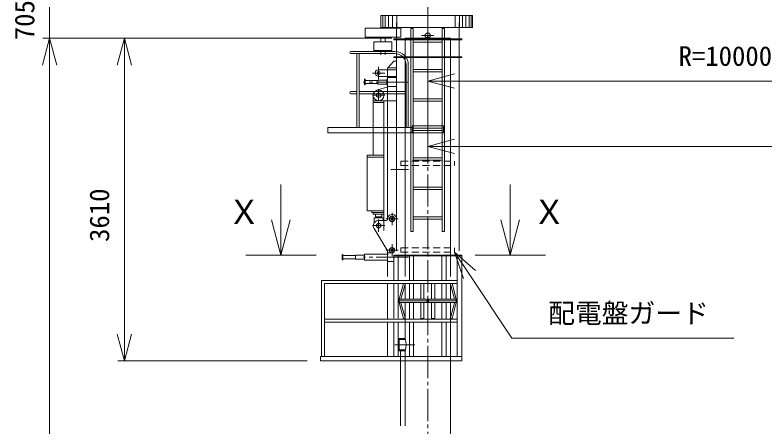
# Model space of a CAD drawing. Units: millimetres, scale not verified. Extents: x -13241 to 13140, y -18213 to 19944.
# Drawn here: x -13076 to -4689, y 379 to 4979 of the extents above; entities that cross this region are included whole.
import ezdxf
from ezdxf.enums import TextEntityAlignment as Align

# ---------------------------------------------------------------- set-up
doc = ezdxf.new("R2010")
doc.units = ezdxf.units.MM
doc.header["$LTSCALE"] = 40
for name, pattern in [('CHAIN2', [12, 9, -1, 1, -1]), ('DASHED2', [3, 2, -1]), ('USER2', [17.25, 15, -0.75, 0.75, -0.75])]:
    doc.linetypes.add(name, pattern=pattern)
for name, color, linetype, lineweight in [('0-0_0', 7, 'Continuous', 18), ('0-1_Defpoints', 3, 'USER2', 18), ('0-3_05 寸法', 7, 'Continuous', 18), ('0-4_10 当社外形線', 3, 'Continuous', 18), ('0-5_12 当社中心線', 3, 'CHAIN2', 18), ('0-9_33 関連破線', 6, 'DASHED2', 18)]:
    doc.layers.add(name, color=color, linetype=linetype, lineweight=lineweight)
doc.styles.add('ＭＳ ゴシック', font='')
doc.styles.get('ＭＳ ゴシック').set_extended_font_data('MS Gothic')

msp = doc.modelspace()

# ---------------------------------------------------------------- linework, layer by layer
at = {"layer": '0-0_0'}
for p, q in [((-10099.21, 2292.92), (-10099.21, 3080.42)), ((-7530.7, 2292.92), (-7530.7, 3080.42)), ((-10204.71, 2686.67), (-10099.21, 2292.92)), ((-9993.7, 2686.67), (-10099.21, 2292.92)), ((-7636.21, 2686.67), (-7530.7, 2292.92)), ((-7425.2, 2686.67), (-7530.7, 2292.92)), ((-10492.96, 2292.92), (-9705.46, 2292.92)), ((-7136.95, 2292.92), (-7924.45, 2292.92))]:
    msp.add_line(p, q, dxfattribs=at)
at = {"layer": '0-1_Defpoints'}
for p, q in [((-8456.95, 4718.85), (-8451.95, 4718.85)), ((-8454.45, 4716.35), (-8454.45, 4721.35))]:
    msp.add_line(p, q, dxfattribs=at)
for centre, radius in [((-8454.45, 4718.85), 14.7), ((-8454.45, 1778.92), 9.85)]:
    msp.add_circle(centre, radius, dxfattribs=at)
at = {"layer": '0-3_05 寸法'}
for p, q in [((-12688.23, 4718.92), (-12688.23, 5423.92)), ((-8857.95, 4718.92), (-12763.23, 4718.92)), ((-8857.95, 4718.92), (-12763.23, 4718.92)), ((-12688.23, 4718.92), (-12688.23, 4418.92)), ((-12688.23, 4718.92), (-12688.23, 4418.92)), ((-8857.95, 4718.92), (-11925.78, 4718.92)), ((-11850.78, 4718.92), (-11850.78, 4418.92)), ((-8454.45, 4741.64), (-8454.45, 4163.72)), ((-12688.23, 4418.92), (-12688.23, 4118.92)), ((-12688.23, 4418.92), (-12688.23, -6741.08)), ((-11850.78, 4418.92), (-11850.78, 1408.92)), ((-8454.45, 4294.49), (-8454.45, 3432.79)), ((-8454.45, 4238.72), (-8154.45, 4238.72)), ((-8154.45, 4238.72), (1512.65, 4238.72)), ((-8454.45, 3507.79), (-8154.45, 3507.79)), ((-8154.45, 3507.79), (6245.54, 3507.79)), ((-11850.78, 1108.92), (-11850.78, 1408.92)), ((-9804.45, 1108.92), (-11925.78, 1108.92))]:
    msp.add_line(p, q, dxfattribs=at)
for points in [[(-12768.62, 4418.92), (-12688.23, 4718.92), (-12607.85, 4418.92)], [(-12768.62, 4418.92), (-12688.23, 4718.92), (-12607.85, 4418.92)], [(-11931.16, 4418.92), (-11850.78, 4718.92), (-11770.39, 4418.92)], [(-8154.45, 4158.34), (-8454.45, 4238.72), (-8154.45, 4319.11)], [(-8154.45, 3427.41), (-8454.45, 3507.79), (-8154.45, 3588.18)], [(-8054.6, 2029.8), (-8154.38, 2323.92), (-7920.91, 2119.1)], [(-8154.38, 2323.92), (-7987.75, 2074.45), (-7511.08, 1360.77), (-5026.08, 1360.77)], [(-11770.39, 1408.92), (-11850.78, 1108.92), (-11931.16, 1408.92)]]:
    msp.add_lwpolyline(points, dxfattribs=at)
at = {"layer": '0-4_10 当社外形線'}
for p, q in [((-8958.56, 4973.92), (-8958.56, 4839.92)), ((-8931.67, 4839.92), (-8931.67, 4973.92)), ((-8892.47, 4973.92), (-8892.47, 4839.92)), ((-8849.44, 4839.92), (-8849.44, 4973.92)), ((-8801.02, 4973.92), (-8801.03, 4839.92)), ((-8146.28, 4839.92), (-8146.28, 4973.92)), ((-8097.1, 4973.92), (-8097.1, 4839.92)), ((-8064.05, 4839.92), (-8064.05, 4973.92)), ((-8026.4, 4973.92), (-8026.4, 4839.92)), ((-7991.82, 4839.92), (-7991.82, 4973.92)), ((-7969.53, 4973.92), (-7969.53, 4839.92)), ((-8804.45, 2340.59), (-8804.45, 4891.93)), ((-8104.45, 4891.93), (-8104.45, 2338.06)), ((-8642.45, 4827.64), (-8616.45, 4827.64)), ((-8642.45, 4827.64), (-8642.45, 2554.64)), ((-8616.45, 4827.64), (-8616.45, 2554.64)), ((-8292.45, 4827.64), (-8292.45, 4798.47)), ((-8292.45, 3507.71), (-8292.45, 4827.64)), ((-8292.45, 4827.64), (-8266.45, 4827.64)), ((-8292.45, 4827.64), (-8292.45, 2554.64)), ((-8266.45, 4827.64), (-8266.45, 4798.47)), ((-8266.45, 3507.71), (-8266.45, 4827.64)), ((-8266.45, 4827.64), (-8266.45, 2554.64)), ((-8981.41, 4729.92), (-8981.41, 4679.92)), ((-8931.41, 4729.92), (-8931.41, 4679.92)), ((-8834.45, 4710.93), (-8074.45, 4710.93)), ((-8834.45, 4701.93), (-8834.45, 4710.93)), ((-8834.45, 4701.93), (-8074.45, 4701.93)), ((-8708.45, 4718.93), (-8200.45, 4718.93)), ((-8708.45, 2054.24), (-8708.45, 4718.93)), ((-8617.98, 4700.64), (-8295.61, 4700.64)), ((-8200.45, 2054.24), (-8200.45, 4718.93)), ((-8074.45, 4710.93), (-8074.45, 4701.93)), ((-8617.98, 4674.64), (-8295.61, 4674.64)), ((-9314.45, 4571.35), (-8821.95, 4571.35)), ((-9314.45, 4546.35), (-8821.95, 4546.35)), ((-9246.95, 4546.35), (-9246.95, 3718.85)), ((-9221.95, 4546.35), (-9221.95, 3718.85)), ((-8981.41, 4579.92), (-8981.41, 4534.04)), ((-8931.41, 4579.92), (-8931.41, 4534.04)), ((-8899.73, 4389.36), (-8834.86, 4461.43)), ((-8834.86, 4461.43), (-8806.46, 4461.43)), ((-8834.45, 4510.93), (-8074.45, 4510.93)), ((-8834.45, 4501.93), (-8834.45, 4510.93)), ((-8834.45, 4501.93), (-8074.45, 4501.93)), ((-8074.45, 4510.93), (-8074.45, 4501.93)), ((-9002.53, 4366.43), (-8806.46, 4366.43)), ((-8904.45, 4184.4), (-8904.45, 4386.43)), ((-8904.45, 2691.14), (-8904.45, 4380.49)), ((-8902.04, 4386.43), (-8806.46, 4386.43)), ((-8696.95, 4421.35), (-8696.95, 3718.85)), ((-8671.95, 4421.35), (-8671.95, 3718.85)), ((-8617.98, 4370.64), (-8295.61, 4370.64)), ((-9002.53, 4291.43), (-8806.46, 4291.43)), ((-8904.45, 4278.93), (-8805.99, 4278.93)), ((-8617.98, 4344.64), (-8295.61, 4344.64)), ((-9163.45, 4258.93), (-9154.45, 4258.93)), ((-9163.45, 4198.93), (-9163.45, 4258.93)), ((-9163.45, 4198.93), (-9154.45, 4198.93)), ((-9154.45, 4198.93), (-9154.45, 4258.93)), ((-9154.45, 4246.43), (-9015.27, 4246.43)), ((-9154.45, 4211.43), (-9015.27, 4211.43)), ((-9014.45, 4251.43), (-8915.59, 4251.43)), ((-9014.45, 4206.43), (-9014.45, 4251.43)), ((-9014.45, 4206.43), (-8915.59, 4206.43)), ((-8914.45, 4261.43), (-8904.33, 4261.43)), ((-8914.45, 4196.43), (-8914.45, 4261.43)), ((-8914.45, 4196.43), (-8904.33, 4196.43)), ((-9314.45, 4121.35), (-9251.73, 4121.35)), ((-9217.88, 4121.35), (-8696.95, 4121.35)), ((-8901.44, 4176.28), (-9023.42, 4136.88)), ((-8902.3, 4178.93), (-8805.99, 4178.93)), ((-9314.45, 4096.35), (-9251.45, 4096.35)), ((-9216.18, 4096.35), (-8696.95, 4096.35)), ((-9065.67, 4019.71), (-9065.67, 4078.88)), ((-8617.98, 4040.64), (-8295.61, 4040.64)), ((-9064.45, 4018.93), (-8808.05, 4018.93)), ((-9064.45, 3413.25), (-9064.45, 4018.93)), ((-9063.2, 3998.93), (-8944.87, 3998.93)), ((-8944.45, 2567.62), (-8944.45, 4017.25)), ((-8904.45, 2693.95), (-8904.45, 4021.98)), ((-8617.98, 4014.64), (-8295.61, 4014.64)), ((-9574.45, 3718.85), (-9574.45, 3658.85)), ((-8629.45, 3718.85), (-9574.45, 3718.85)), ((-8629.45, 3738.85), (-8629.45, 3658.85)), ((-8629.45, 3738.85), (-8279.45, 3738.85)), ((-8617.98, 3710.64), (-8295.61, 3710.64)), ((-8279.45, 3738.85), (-8279.45, 3658.85)), ((-8629.45, 3658.85), (-9574.45, 3658.85)), ((-8629.45, 3658.85), (-8279.45, 3658.85)), ((-8617.98, 3684.64), (-8295.61, 3684.64)), ((-9135.8, 3388.93), (-8944.87, 3388.93)), ((-9134.45, 3408.93), (-8944.87, 3408.93)), ((-9134.45, 2788.93), (-9134.45, 3408.93)), ((-8617.98, 3380.64), (-8295.61, 3380.64)), ((-8617.98, 3354.64), (-8295.61, 3354.64)), ((-8617.98, 3050.64), (-8295.61, 3050.64)), ((-8617.98, 3024.64), (-8295.61, 3024.64)), ((-9134.45, 2788.93), (-8944.87, 2788.93)), ((-9079.45, 2768.93), (-9079.45, 2789.08)), ((-9079.45, 2768.93), (-8944.87, 2768.93)), ((-9064.45, 2748.93), (-9064.45, 2768.63)), ((-9064.45, 2748.93), (-8944.87, 2748.93)), ((-9029.45, 2719.55), (-9029.45, 2710.35)), ((-8979.45, 2719.55), (-8979.45, 2710.35)), ((-8969.45, 2749.21), (-8969.45, 2718.93)), ((-8954.45, 2708.95), (-8954.45, 2678.65)), ((-8617.98, 2720.64), (-8295.61, 2720.64)), ((-8617.98, 2694.64), (-8295.61, 2694.64)), ((-8919.45, 2678.95), (-9005.1, 2678.95)), ((-8907.34, 2347.07), (-9056.08, 2588.34)), ((-8642.45, 2554.64), (-8616.45, 2554.64)), ((-8292.45, 2554.64), (-8266.45, 2554.64)), ((-9413.45, 2298.93), (-9404.45, 2298.93)), ((-9413.45, 2238.93), (-9413.45, 2298.93)), ((-9404.45, 2238.93), (-9404.45, 2298.93)), ((-9404.45, 2286.43), (-9265.27, 2286.43)), ((-9264.45, 2291.43), (-9165.59, 2291.43)), ((-9264.45, 2246.43), (-9264.45, 2291.43)), ((-9164.45, 2236.43), (-9164.45, 2301.43)), ((-9164.45, 2301.43), (-8899.31, 2301.43)), ((-8904.45, 2218.93), (-8904.45, 2345.1)), ((-8904.45, 2318.93), (-8837.01, 2318.93)), ((-8074.45, 2283.92), (-8837.01, 2283.92)), ((-8074.45, 2292.92), (-8834.45, 2292.92)), ((-8834.45, 2011.23), (-8834.45, 2292.7)), ((-8784.45, 2011.23), (-8784.45, 2292.7)), ((-8659.45, 2013.7), (-8659.45, 2282.31)), ((-8613.25, 2279.85), (-8613.25, 2008.92)), ((-8295.66, 2282.31), (-8295.66, 2011.23)), ((-8249.45, 2011.23), (-8249.45, 2279.85)), ((-8124.45, 2292.92), (-8124.45, 1162.9)), ((-8074.45, 2292.92), (-8074.45, 1108.92)), ((-9413.45, 2238.93), (-9404.45, 2238.93)), ((-9404.45, 2251.43), (-9265.27, 2251.43)), ((-9264.45, 2246.43), (-9165.59, 2246.43)), ((-9164.45, 2236.43), (-8902.1, 2236.43)), ((-8904.45, 2219.97), (-8904.45, 2054.24)), ((-8904.45, 2218.93), (-8841.14, 2218.93)), ((-8708.45, 2051.93), (-8708.45, 2198.25)), ((-9610.45, 1974.92), (-9610.45, 1158.62)), ((-8131.09, 1974.92), (-9610.45, 1974.92)), ((-8904.45, 1974.27), (-8904.45, 1577.29)), ((-8834.45, 1586.47), (-8834.45, 1970.97)), ((-8784.45, 1586.47), (-8784.45, 1974.27)), ((-8754.75, 1798.21), (-8708.98, 1968.2)), ((-8754.75, 1798.21), (-8708.98, 1968.2)), ((-8708.45, 1798.23), (-8708.45, 1974.92)), ((-8708.45, 1798.23), (-8708.45, 1974.92)), ((-8659.45, 1797.32), (-8659.45, 1974.92)), ((-8613.25, 1974.92), (-8613.25, 1798.42)), ((-8531.95, 1800.4), (-8531.95, 1973.93)), ((-8531.95, 1800.4), (-8531.95, 1973.93)), ((-8376.95, 1800.4), (-8376.95, 1973.93)), ((-8376.95, 1800.4), (-8376.95, 1973.93)), ((-8295.66, 1974.92), (-8295.66, 1798.42)), ((-8249.45, 1797.32), (-8249.45, 1974.92)), ((-8200.45, 1798.46), (-8200.45, 1974.92)), ((-8154.16, 1798.21), (-8199.92, 1968.2)), ((-8154.16, 1798.21), (-8199.92, 1968.2)), ((-8774.99, 1778.92), (-8134.55, 1778.92)), ((-8774.45, 1778.93), (-8134.45, 1778.93)), ((-8774.45, 1778.93), (-8136.28, 1778.93)), ((-8774.45, 1778.93), (-8134.45, 1778.93)), ((-8774.45, 1778.92), (-8134.45, 1778.92)), ((-8134.45, 1778.93), (-8134.45, 1759.77)), ((-8774.45, 1759.77), (-8727.15, 1584.06)), ((-8754.75, 1759.66), (-8708.8, 1588.99)), ((-8754.75, 1759.65), (-8708.98, 1589.66)), ((-8708.45, 1759.5), (-8708.45, 1575.92)), ((-8708.45, 1759.49), (-8708.45, 1359.07)), ((-8659.45, 1760.54), (-8659.45, 1575.92)), ((-8659.45, 1760.54), (-8659.45, 1575.92)), ((-8613.25, 1575.92), (-8613.25, 1759.44)), ((-8613.25, 1575.92), (-8613.25, 1759.44)), ((-8531.95, 1757.46), (-8531.95, 1583.93)), ((-8531.95, 1757.45), (-8531.95, 1583.92)), ((-8496.95, 1757.46), (-8496.95, 1583.93)), ((-8411.95, 1757.46), (-8411.95, 1583.93)), ((-8376.95, 1757.46), (-8376.95, 1583.93)), ((-8376.95, 1757.45), (-8376.95, 1583.92)), ((-8295.66, 1575.92), (-8295.66, 1759.44)), ((-8295.66, 1575.92), (-8295.66, 1759.44)), ((-8249.45, 1760.54), (-8249.45, 1575.92)), ((-8249.45, 1760.54), (-8249.45, 1575.92)), ((-8200.45, 1759.41), (-8200.45, 1621.84)), ((-8200.45, 1759.41), (-8200.45, 1575.92)), ((-8200.45, 1759.39), (-8200.45, -1142.08)), ((-8154.16, 1759.66), (-8200.13, 1588.89)), ((-8154.16, 1759.65), (-8199.93, 1589.66)), ((-8134.45, 1759.77), (-8181.79, 1583.95)), ((-8131.09, 1575.92), (-9610.45, 1575.92)), ((-8131.09, 1541.92), (-9610.45, 1541.92)), ((-8904.45, 1540.9), (-8904.45, 1164.95)), ((-8834.45, 1162.9), (-8834.45, 1545.13)), ((-8784.45, 1162.9), (-8784.45, 1540.99)), ((-8727.15, 1584.06), (-8708.8, 1588.99)), ((-8727.14, 1584.03), (-8725.2, 1584.56)), ((-8708.45, 1541.92), (-8708.45, 1359.08)), ((-8659.45, 1541.92), (-8659.45, 1211.91)), ((-8659.45, 1541.92), (-8659.45, 1158.92)), ((-8613.25, 1211.91), (-8613.25, 1541.92)), ((-8613.25, 1158.92), (-8613.25, 1541.92)), ((-8496.95, 1583.93), (-8531.95, 1583.93)), ((-8411.95, 1583.93), (-8376.95, 1583.93)), ((-8295.66, 1158.92), (-8295.66, 1541.92)), ((-8295.66, 1158.92), (-8295.66, 1541.92)), ((-8249.45, 1541.92), (-8249.45, 1158.92)), ((-8249.45, 1541.92), (-8249.45, 1158.92)), ((-8200.45, 1541.92), (-8200.45, 1158.92)), ((-8200.45, 1541.92), (-8200.45, 1158.92)), ((-8181.79, 1583.95), (-8200.13, 1588.89)), ((-8181.76, 1584.03), (-8183.99, 1584.63)), ((-8773.45, 1358.83), (-8709.27, 1358.83)), ((-8773.45, 1358.82), (-8709.27, 1358.82)), ((-8773.45, 1346.83), (-8709.27, 1346.83)), ((-8773.45, 1346.82), (-8709.27, 1346.82)), ((-8773.4, 1291.04), (-8773.4, 1231.04)), ((-8773.45, 1231.03), (-8710.66, 1231.03)), ((-8773.45, 1231.02), (-8710.66, 1231.02)), ((-8758.45, 1220.04), (-8758.45, 1207.77)), ((-8758.45, 1220.04), (-8758.45, 1158.92)), ((-8758.45, 1220.03), (-8758.45, 379.7)), ((-8708.45, 1220.04), (-8708.45, 1207.77)), ((-8708.45, 1220.04), (-8708.45, 1158.92)), ((-8708.45, 1220.03), (-8708.45, 379.86)), ((-9654.45, 1158.92), (-9654.45, 1108.92)), ((-8074.45, 1158.92), (-9654.45, 1158.92)), ((-8074.45, 1108.92), (-9654.45, 1108.92)), ((-8454.45, 1075.16), (-8454.45, 1142.69))]:
    msp.add_line(p, q, dxfattribs=at)
for points in [[(-8979.45, 4839.92), (-7954.45, 4839.92), (-7954.45, 4973.92), (-8979.45, 4973.92)], [(-9156.41, 4729.92), (-8756.41, 4729.92), (-8756.41, 4829.92), (-9156.41, 4829.92)], [(-9056.41, 4579.92), (-8856.41, 4579.92), (-8856.41, 4679.92), (-9056.41, 4679.92)]]:
    msp.add_lwpolyline(points, close=True, dxfattribs=at)
for points in [[(-8954.45, 2708.95), (-9054.45, 2708.95), (-9054.45, 2655.13)], [(-9039.45, 2749.21), (-9039.45, 2718.93), (-8969.45, 2718.93)], [(-8131.09, 2008.92), (-9644.45, 2008.92), (-9644.45, 1158.62)], [(-8774.45, 1798.1), (-8727.14, 1973.83), (-8708.88, 1968.92)], [(-8774.45, 1798.1), (-8727.14, 1973.83), (-8708.88, 1968.92)], [(-8496.95, 1800.4), (-8496.95, 1973.93), (-8531.95, 1973.93)], [(-8496.95, 1800.4), (-8496.95, 1973.93), (-8531.95, 1973.93)], [(-8411.95, 1800.4), (-8411.95, 1973.93), (-8376.95, 1973.93)], [(-8411.95, 1800.4), (-8411.95, 1973.93), (-8376.95, 1973.93)], [(-8134.45, 1778.93), (-8134.45, 1798.1), (-8181.76, 1973.83), (-8200.02, 1968.92)], [(-8134.45, 1778.93), (-8134.45, 1798.1), (-8181.76, 1973.83), (-8200.02, 1968.92)], [(-8774.45, 1778.93), (-8774.45, 1797.93), (-8134.45, 1797.93)], [(-8774.45, 1778.93), (-8774.45, 1797.93), (-8134.45, 1797.93)], [(-8774.45, 1778.93), (-8774.45, 1759.93), (-8134.45, 1759.93)], [(-8774.45, 1778.92), (-8774.45, 1759.92), (-8134.45, 1759.92)], [(-8134.45, 1778.92), (-8134.45, 1759.76), (-8181.77, 1584.02), (-8200.02, 1588.94)], [(-8774.45, 1759.76), (-8727.14, 1584.02), (-8708.88, 1588.94)], [(-8496.95, 1757.45), (-8496.95, 1583.92), (-8531.95, 1583.92)], [(-8411.95, 1757.45), (-8411.95, 1583.92), (-8376.95, 1583.92)], [(-8773.45, 1358.83), (-8773.45, 1219.03), (-8710.66, 1219.03)], [(-8773.45, 1358.82), (-8773.45, 1219.02), (-8710.66, 1219.02)]]:
    msp.add_lwpolyline(points, dxfattribs=at)
for centre, radius in [((-8454.45, 4748.59), 30), ((-9004.72, 4328.82), 17.5), ((-9004.97, 4079.78), 60), ((-9004.58, 4081.68), 25), ((-8854.32, 2696.42), 30), ((-8854.46, 2696.42), 15), ((-9004.58, 2621.68), 25), ((-8854.5, 2346.33), 30), ((-8854.19, 2346.01), 15)]:
    msp.add_circle(centre, radius, dxfattribs=at)
for centre, radius, start, end in [((-9314.45, 4558.85), 12.5, 90, 270), ((-8821.95, 4421.35), 150, 0, 90), ((-8821.95, 4421.35), 125, 0, 90), ((-9004.72, 4329.99), 37.5, 90.38093, 273.44444), ((-9314.45, 4108.85), 12.5, 90, 270), ((-8919.45, 2693.95), 15, 270, 0), ((-8854.05, 2696.68), 50, 359.2647, 187.17597), ((-9004.97, 2619.78), 60, 78.13429, 215.69966), ((-8951.85, 1289.02), 254, 343.91213, 15.75348), ((-8951.85, 1289.01), 254, 343.91213, 15.75348)]:
    msp.add_arc(centre, radius, start, end, dxfattribs=at)
at = {"layer": '0-5_12 当社中心線'}
for p, q in [((-8454.45, 7035.03), (-8454.45, -9337.26)), ((-8454.45, 4680.48), (-8454.45, 4816.69)), ((-8454.45, 4680.4), (-8454.45, 4816.61)), ((-8522.56, 4748.59), (-8386.35, 4748.59)), ((-9004.72, 4260.71), (-9004.72, 4396.92)), ((-9072.82, 4328.82), (-8936.61, 4328.82)), ((-8671.22, 4228.93), (-9178.14, 4228.93)), ((-9004.58, 4013.57), (-9004.58, 4149.78)), ((-9072.68, 4081.68), (-8936.47, 4081.68)), ((-8671.22, 3248.93), (-8866.17, 3248.93)), ((-9004.58, 2553.58), (-9004.58, 2689.78)), ((-8922.57, 2696.42), (-8786.36, 2696.42)), ((-8854.46, 2628.32), (-8854.46, 2764.53)), ((-9072.68, 2621.68), (-8936.47, 2621.68)), ((-8854.5, 2278.22), (-8854.5, 2414.43)), ((-8671.22, 2268.93), (-9178.14, 2268.93)), ((-8922.61, 2346.33), (-8786.4, 2346.33)), ((-8823.06, 1288.93), (-8598.33, 1288.93)), ((-8823.06, 1288.92), (-8598.33, 1288.92))]:
    msp.add_line(p, q, dxfattribs=at)
at = {"layer": '0-9_33 関連破線'}
for p, q in [((-8754.38, 3343.92), (-8154.38, 3343.92)), ((-8154.38, 3343.92), (-8154.38, 3293.92)), ((-8754.38, 2373.92), (-8154.38, 2373.92)), ((-8754.38, 2373.92), (-8754.38, 2323.92)), ((-8154.38, 2373.92), (-8154.38, 2323.92)), ((-8754.38, 2323.92), (-8154.38, 2323.92))]:
    msp.add_line(p, q, dxfattribs=at)
msp.add_lwpolyline([(-8754.38, 3343.92), (-8754.38, 3293.92), (-8154.38, 3293.92)], dxfattribs=at)

# ---------------------------------------------------------------- texts
at = {"layer": '0-0_0', "style": 'ＭＳ ゴシック'}
for p in [(-10698.25, 2556.02), (-7281.66, 2556.02)]:
    msp.add_text('Ｘ', height=274.9, dxfattribs=at).set_placement(p, align=Align.BOTTOM_LEFT)
at = {"layer": '0-3_05 寸法', "style": 'ＭＳ ゴシック'}
for s, p in [('705', (-12793.23, 4696.42)), ('3610', (-11955.78, 2438.92))]:
    msp.add_text(s, height=219.9, rotation=90, dxfattribs=at).set_placement(p, align=Align.BOTTOM_LEFT)
for s, p in [('R=10000\u3000（VC-10用）', (-5645.9, 4343.72)), ('配電盤ガード', (-7106.08, 1465.77))]:
    msp.add_text(s, height=219.9, dxfattribs=at).set_placement(p, align=Align.BOTTOM_LEFT)

doc.saveas('drawing.dxf')
